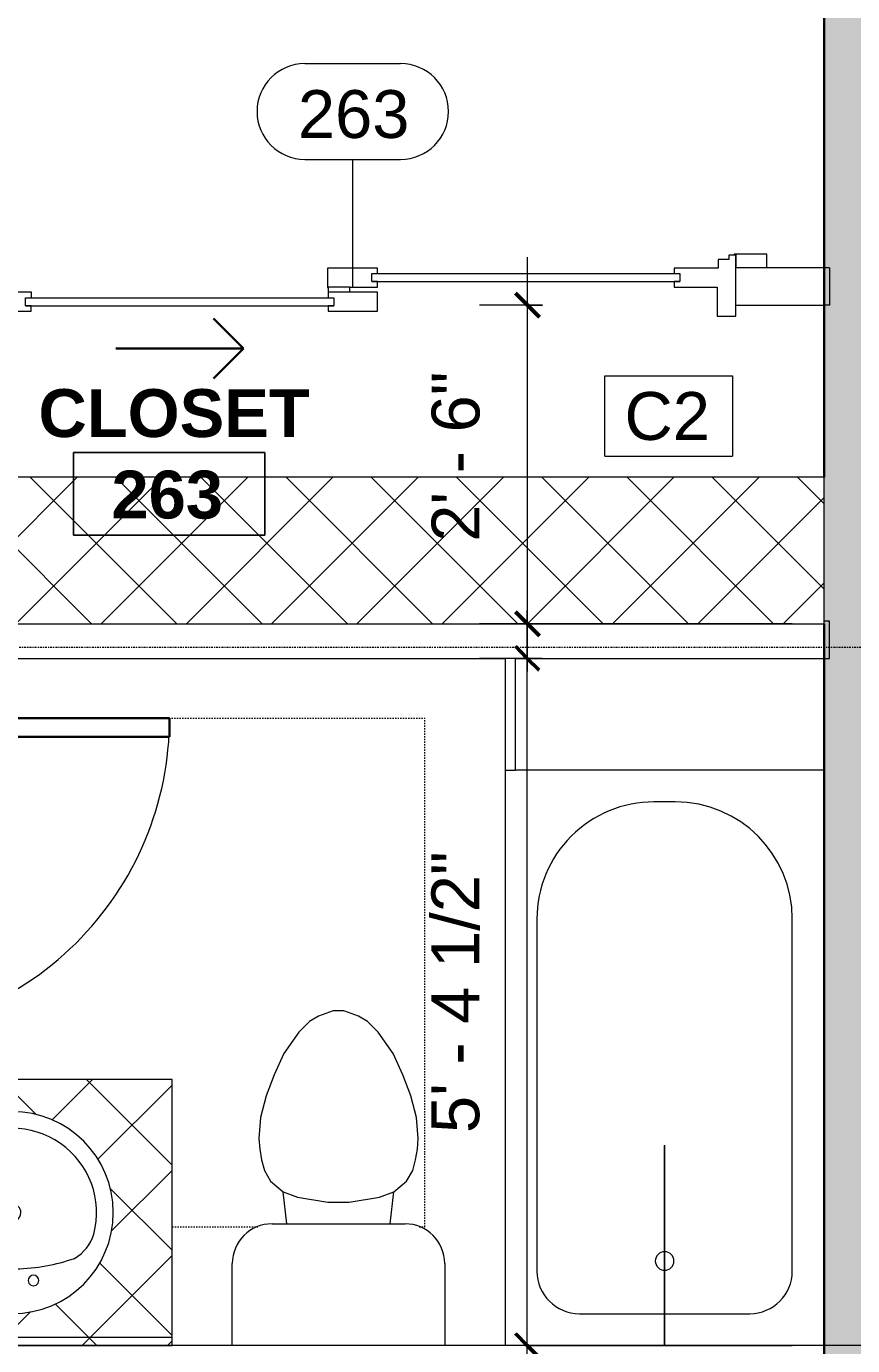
# Model space of a CAD drawing. Header units: inches. Extents: x -545 to 1083, y -2066 to -1239.
# Drawn here: x -370.3 to -292.7, y -1693.1 to -1569 of the extents above; entities that cross this region are included whole.
import ezdxf

# ---------------------------------------------------------------- set-up
doc = ezdxf.new("R2010")
doc.units = ezdxf.units.IN
doc.header["$MEASUREMENT"] = 0
doc.linetypes.add('Dash', pattern=[0.25, 0.125, -0.125])
doc.linetypes.add('Dash Dot 3_16_', pattern=[0.3125, 0.1875, -0.0625, 0, -0.0625])
for name, color, linetype, lineweight in [('A-ANNO-DIMS', 211, 'Continuous', 9), ('A-ANNO-DIMS-48', 211, 'Continuous', 9), ('A-ANNO-KEYN', 231, 'Continuous', 9), ('A-ANNO-SYMB', 150, 'Continuous', 9), ('A-AREA-IDEN', 2, 'Continuous', 9), ('A-DETL-GENF', 92, 'Continuous', 9), ('A-DOOR', 31, 'Continuous', 18), ('A-DOOR-FRAM', 31, 'Continuous', 30), ('A-DOOR-GLAZ', 31, 'Continuous', 9), ('A-DOOR-IDEN', 31, 'Continuous', 9), ('A-DOOR-OPNG', 31, 'Continuous', 30), ('A-GENM', 13, 'Dash', 9), ('A-WALL', 113, 'Continuous', 18), ('A-WALL-PATT', 111, 'Continuous', 18), ('G-IMPT', 8, 'Continuous', 9), ('I-WALL', 2, 'Continuous', 18), ('P-SANR-FIXT', 6, 'Continuous', 9), ('Q-CASE', 31, 'Continuous', 9)]:
    doc.layers.add(name, color=color, linetype=linetype, lineweight=lineweight)
doc.styles.add('Arial', font='arial.ttf', dxfattribs={"height": 4.5})
doc.styles.add('Swis721 Lt BT', font='swissl.ttf', dxfattribs={"height": 4.5})
doc.styles.add('Swis721 Lt BT_B', font='', dxfattribs={"height": 4.5})
doc.styles.get('Swis721 Lt BT_B').set_extended_font_data('Swis721 Lt BT', bold=True)
doc.dimstyles.new('OTJ_-_3_32__Linear__1_2__Tolerance', dxfattribs={"dimscale": 12, "dimtxt": 4.748918, "dimasz": 0.1875, "dimexe": 0.375, "dimexo": 0.25, "dimgap": 0.25, "dimtad": 1, "dimdec": 1, "dimrnd": 0.5, "dimzin": 3, "dimdsep": 46, "dimlunit": 4, "dimtxsty": 'Swis721 Lt BT', "dimblk1": 'OBLIQUE', "dimblk2": 'OBLIQUE', "dimsah": 1, "dimcen": 0.09, "dimdle": 0.375, "dimazin": 0, "dimtfac": 1, "dimtdec": 4, "dimtix": 1, "dimtmove": 0, "dimatfit": 3, "dimfxl": 1, "dimtvp": 1, "dimfrac": 2, "dimtolj": 1, "dimtzin": 0, "dimarcsym": 2})

# ---------------------------------------------------------------- blocks, each defined once
blk = doc.blocks.new('Vanity Counter Top w Round Sink Hole - 24_ Depth-V7-2ND FLOOR - CONSTRUCTION')
at = {"layer": 'Q-CASE'}
h = blk.add_hatch(dxfattribs=at)
h.set_pattern_fill('FP_3', color=256, style=0, pattern_type=2)
h.set_pattern_definition([(225, (-408.872, -1693.071), (4.006467, -4.006467), []), (315, (-408.872, -1693.071), (4.006467, 4.006467), [])])
h.paths.add_polyline_path([(-45.8, 0), (-52.26, 0), (-52.26, -25), (-22.21, -25), (-22.23, 0), (-41.36, 0)], flags=0)
h.paths.add_polyline_path([(-37.24, -2.98), (-35.12, -3.22), (-33.12, -3.92), (-31.32, -5.05), (-29.81, -6.56), (-28.68, -8.36), (-27.98, -10.36), (-27.74, -12.48), (-27.98, -14.59), (-28.68, -16.6), (-29.81, -18.4), (-31.32, -19.91), (-33.12, -21.04), (-35.12, -21.74), (-37.24, -21.98), (-39.35, -21.74), (-41.36, -21.04), (-43.16, -19.91), (-44.67, -18.4), (-45.8, -16.6), (-46.5, -14.59), (-46.74, -12.48), (-46.5, -10.36), (-45.8, -8.36), (-44.67, -6.56), (-43.16, -5.05), (-41.36, -3.92), (-39.35, -3.22)], flags=0)
for p, q in [((-22.21, 0), (-52.26, 0)), ((-52.26, 0), (-52.26, -25)), ((-52.26, -0.75), (-22.21, -0.75)), ((-52.26, -25), (-22.21, -25))]:
    blk.add_line(p, q, dxfattribs=at)
blk = doc.blocks.new('Sink Vanity-Round - 19_ x 19_-5200875-2ND FLOOR - CONSTRUCTION')
at = {"layer": 'P-SANR-FIXT'}
for p, q in [((3.43, 9.73), (3.43, 5.36)), ((4.18, 9.73), (4.18, 5.36))]:
    blk.add_line(p, q, dxfattribs=at)
for centre, radius, start, end in [((3.81, 3.35), 9.5, 90, 270), ((3.81, 3.35), 9.5, 270, 90), ((1.81, 9.73), 0.5, 360, 180), ((3.81, 9.73), 0.375, 360, 180), ((5.81, 9.73), 0.5, 360, 180), ((1.81, 9.73), 0.5, 180, 360), ((5.81, 9.73), 0.5, 180, 360), ((0.05, 4.11), 4.12, 120.7927, 162.1904), ((3.81, -9.17), 17.81, 91.2067, 109.2086), ((3.81, -9.17), 17.81, 70.7914, 88.7933), ((7.56, 4.11), 4.12, 17.8096, 59.2073), ((3.81, 3.35), 7.93, 165.3071, 14.6929), ((3.81, 5.36), 0.375, 180, 360), ((3.81, 3.35), 0.813, 360, 180), ((3.81, 3.35), 0.813, 180, 360)]:
    blk.add_arc(centre, radius, start, end, dxfattribs=at)
blk = doc.blocks.new('Toilet-Domestic-3D - Toilet-Domestic-3D-5197850-2ND FLOOR - CONSTRUCTION')
at = {"layer": 'P-SANR-FIXT'}
for p, q in [((-9.98, 11.75), (-9.98, 19.48)), ((9.98, 19.48), (9.98, 11.75)), ((6.25, 8.02), (-6.25, 8.02)), ((-4.86, 8.02), (-5.21, 5)), ((4.86, 8.02), (5.21, 5)), ((-5.21, 5), (-6.4, 4)), ((-3.84, 5.5), (-5.21, 5)), ((-1, 6), (-3.84, 5.5)), ((1, 6), (-1, 6)), ((3.84, 5.5), (1, 6)), ((5.21, 5), (3.84, 5.5)), ((6.4, 4), (5.21, 5)), ((-6.4, 4), (-6.97, 3)), ((6.97, 3), (6.4, 4)), ((-6.97, 3), (-7.24, 2)), ((7.24, 2), (6.97, 3)), ((-7.24, 2), (-7.41, 1)), ((7.41, 1), (7.24, 2)), ((-7.41, 1), (-7.5, 0)), ((-7.5, 0), (-7.33, -1.99)), ((7.33, -1.99), (7.5, 0)), ((7.5, 0), (7.41, 1)), ((-7.33, -1.99), (-6.79, -4)), ((6.79, -4), (7.33, -1.99)), ((-6.79, -4), (-6.06, -6)), ((6.06, -6), (6.79, -4)), ((-6.06, -6), (-5.13, -8)), ((5.13, -8), (6.06, -6)), ((-5.13, -8), (-3.74, -10)), ((3.74, -10), (5.13, -8)), ((-3.74, -10), (-2.74, -11)), ((-2.74, -11), (-1.87, -11.5)), ((1.87, -11.5), (2.74, -11)), ((2.74, -11), (3.74, -10)), ((-1.87, -11.5), (-0.5, -12)), ((-0.5, -12), (0.5, -12)), ((0.5, -12), (1.87, -11.5))]:
    blk.add_line(p, q, dxfattribs=at)
for centre, start, end in [((-6.25, 11.75), 180, 270), ((6.25, 11.75), 270, 360)]:
    blk.add_arc(centre, 3.73, start, end, dxfattribs=at)
blk = doc.blocks.new('Tub-Rectangular-3D - Tub-Rectangular-3D 4_ 6 1_8_-5241580-2ND FLOOR - CONSTRUCTION')
at = {"layer": 'P-SANR-FIXT'}
for p, q in [((10.4, 38.69), (-43.72, 38.69)), ((10.4, 8.69), (10.4, 37.69)), ((-3.6, 35.69), (-36.72, 35.69)), ((-40.72, 31.69), (-40.72, 15.69)), ((7.4, 22.69), (7.4, 24.69)), ((-36.72, 11.69), (-3.6, 11.69))]:
    blk.add_line(p, q, dxfattribs=at)
for centre, radius, start, end in [((-36.72, 31.69), 4, 90, 180), ((-3.6, 24.69), 11, 360, 90), ((-35.77, 23.69), 0.875, 90, 270), ((-35.77, 23.69), 0.875, 270, 90), ((-3.6, 22.69), 11, 270, 0), ((-36.72, 15.69), 4, 180, 270)]:
    blk.add_arc(centre, radius, start, end, dxfattribs=at)
blk = doc.blocks.new('Single Flush - D1 2_6_ X 8_ - NOT FR-6103476-2ND FLOOR - CONSTRUCTION')
at = {"layer": 'A-DOOR', "lineweight": 30}
for p, q in [((13.16, -1.75), (14.91, -1.75)), ((13.16, -31.56), (13.16, -1.75)), ((14.91, -1.75), (14.91, -31.56)), ((14.91, -31.56), (13.16, -31.56))]:
    blk.add_line(p, q, dxfattribs=at)
at = {"layer": 'A-DOOR', "lineweight": 9}
blk.add_arc((14.91, -1.75), 29.81, 179.5, 270, dxfattribs=at)
at = {"layer": 'A-DOOR-FRAM'}
for p, q in [((-17, 4), (-17, -1.75)), ((-17, 4), (-15, 4)), ((-15, 4), (-15, -1.75)), ((15, 4), (15, -1.75)), ((15, 4), (17, 4)), ((17, 4), (17, -1.75)), ((-17, -1.75), (-15, -1.75)), ((15, -1.75), (17, -1.75))]:
    blk.add_line(p, q, dxfattribs=at)
at = {"layer": 'A-GENM'}
for p, q in [((-14.91, 43.56), (-26.91, 43.56)), ((-26.91, 1.75), (-26.91, 43.56)), ((-14.91, 43.56), (14.91, 43.56)), ((-14.91, 1.75), (-14.91, 43.56)), ((14.91, 1.75), (14.91, 43.56)), ((14.87, 1.75), (14.91, 1.75)), ((14.87, -1.75), (14.91, -1.75)), ((14.91, -1.75), (14.91, -55.56)), ((-32.91, -31.8), (-32.91, -39.87)), ((-32.91, -55.01), (-32.91, -55.56)), ((-32.91, -55.56), (14.91, -55.56))]:
    blk.add_line(p, q, dxfattribs=at)
blk = doc.blocks.new('Door-Sliding-JELD-WEN-2_Panel-Stationary_Active-Wide_Stile-EpicVue - Not A Type - Load Type Catalog-5760897-2ND FLOOR - CONSTRUCTION')
at = {"layer": 'A-DETL-GENF'}
for p, q in [((-35.86, 3.06), (-38.91, 3.06)), ((-38.91, 3.06), (-38.91, 1.8)), ((-36, 1.8), (-36, 2.98)), ((-36, 2.98), (-35.86, 2.98)), ((-35.34, 2.94), (-36, 2.94)), ((-36, 2.94), (-36, -2.8)), ((-35.86, 2.98), (-35.86, 3.06)), ((-35.34, 2.55), (-35.34, 2.94)), ((-34.34, 2.55), (-35.34, 2.55)), ((-34.34, 2.06), (-34.34, 2.55)), ((35.34, 2.55), (34.33, 2.55)), ((34.33, 2.55), (34.33, 1.74)), ((36, 2.95), (35.34, 2.95)), ((35.34, 2.95), (35.34, 2.55)), ((35.86, 3.06), (35.86, 2.98)), ((38.91, 3.06), (35.86, 3.06)), ((35.86, 2.98), (36, 2.98)), ((36, 2.98), (36, 1.8)), ((36, -2.8), (36, 2.95)), ((38.91, 1.8), (38.91, 3.06)), ((-38.91, 1.8), (-36, 1.8)), ((-34.11, -0.54), (-34.34, 2.06)), ((2.32, 1.74), (-2.37, 1.74)), ((-2.37, 1.74), (-2.37, -0.1)), ((2.32, 1.23), (2.32, 1.74)), ((30.2, 1.74), (30.2, 1.23)), ((34.33, 1.74), (30.2, 1.74)), ((36, 1.8), (38.91, 1.8)), ((1.78, 0.48), (1.78, 1.23)), ((1.78, 1.23), (2.32, 1.23)), ((2.31, 0.48), (1.78, 0.48)), ((2.31, -0.05), (2.31, 0.48)), ((30.2, 1.23), (30.75, 1.23)), ((30.75, 0.48), (30.21, 0.48)), ((30.21, 0.48), (30.21, -0.05)), ((30.75, 1.23), (30.75, 0.48)), ((-30.21, -0.54), (-34.11, -0.54)), ((-30.75, -1.8), (-30.75, -1.05)), ((-30.75, -1.05), (-30.21, -1.05)), ((-30.21, -1.05), (-30.21, -0.54)), ((-2.37, -0.1), (-2.32, -0.1)), ((-2.32, -0.05), (-2.32, -0.1)), ((-0.28, -0.05), (-2.32, -0.05)), ((-2.32, -0.1), (-2.32, -1.05)), ((-0.28, -0.54), (-2.32, -0.54)), ((-2.32, -1.05), (-1.78, -1.05)), ((-1.78, -1.05), (-1.78, -1.8)), ((-0.28, -0.54), (-0.28, -0.05)), ((-0.28, -0.05), (2.31, -0.05)), ((2.31, -0.54), (-0.28, -0.54)), ((2.31, -2.33), (2.31, -0.54)), ((30.21, -0.05), (34.25, -0.05)), ((34.25, -0.05), (34.25, -2.8)), ((-34.25, -2.8), (-34.25, -2.33)), ((-34.25, -2.33), (-30.22, -2.33)), ((-30.22, -1.8), (-30.75, -1.8)), ((-30.22, -2.33), (-30.22, -1.8)), ((-1.78, -1.8), (-2.31, -1.8)), ((-2.31, -1.8), (-2.31, -2.33)), ((-2.31, -2.33), (2.31, -2.33)), ((-36, -2.8), (-34.25, -2.8)), ((34.25, -2.8), (36, -2.8))]:
    blk.add_line(p, q, dxfattribs=at)
at = {"layer": 'A-DOOR-GLAZ'}
for p, q in [((1.78, 1.23), (30.75, 1.23)), ((1.78, 0.48), (30.75, 0.48)), ((-30.75, -1.05), (-1.78, -1.05)), ((-30.75, -1.8), (-1.78, -1.8))]:
    blk.add_line(p, q, dxfattribs=at)
at = {"layer": 'A-DOOR-OPNG'}
for p, q in [((-13.1, -2.99), (-10.27, -5.81)), ((-10.27, -5.81), (-22.27, -5.81)), ((-13.1, -8.64), (-10.27, -5.81))]:
    blk.add_line(p, q, dxfattribs=at)
blk = doc.blocks.new('CW Shelves _ Rails - Shelve Rail-5765126-2ND FLOOR - CONSTRUCTION')
at = {"layer": 'Q-CASE'}
h = blk.add_hatch(dxfattribs=at)
h.set_pattern_fill('FP_13', color=256, style=0, pattern_type=2)
h.set_pattern_definition([(225, (-293.327, -1627.581), (4.006467, -4.006467), []), (315, (-293.327, -1627.581), (4.006467, 4.006467), [])])
h.paths.add_polyline_path([(12.38, -2.36), (2, -2.36), (2, -16.14), (93.33, -16.14), (93.33, -2.36), (26.17, -2.36)], flags=0)
for p, q in [((93.33, -2.36), (2, -2.36)), ((2, -2.36), (2, -16.14)), ((93.33, -16.14), (93.33, -2.36)), ((2, -16.14), (93.33, -16.14))]:
    blk.add_line(p, q, dxfattribs=at)
blk = doc.blocks.new('Family1 - Shower head - side view_dwg-5853304-2ND FLOOR - CONSTRUCTION')
at = {"layer": 'G-IMPT'}
for p, q in [((114.07, 0), (119.76, 0)), ((114.07, 0), (114.1, 0)), ((114.07, 0), (119.76, 0)), ((119.72, 0), (114.1, 0)), ((116.24, 0), (116.25, 0)), ((116.24, 0), (116.24, 0)), ((116.24, 0), (116.24, 0)), ((116.24, 0), (116.24, 0)), ((116.24, 0), (116.3, 0)), ((116.28, 0), (116.24, 0)), ((116.24, 0), (116.24, 0)), ((116.24, 0), (116.24, 0)), ((116.24, 0), (116.24, 0)), ((116.25, 0), (116.24, 0)), ((116.24, 0), (116.24, 0)), ((116.24, 0), (116.24, 0)), ((116.25, 0), (116.25, 0)), ((116.25, 0), (116.25, 0)), ((116.25, 0), (116.25, 0)), ((116.25, 0), (116.25, 0)), ((116.25, 0), (116.25, 0)), ((116.25, 0), (116.25, 0)), ((116.31, 0), (116.3, 0)), ((116.3, 0), (116.3, 0)), ((116.3, 0), (116.3, 0)), ((116.3, 0), (116.3, 0)), ((116.34, 0), (116.3, 0)), ((116.31, 0), (116.31, 0)), ((116.32, 0), (116.31, 0)), ((116.31, 0), (116.31, 0)), ((116.32, 0), (116.31, 0)), ((116.32, 0), (116.32, 0)), ((116.44, 0), (116.44, 0)), ((116.44, 0), (116.44, 0)), ((116.44, 0), (116.44, 0)), ((116.44, 0), (116.44, 0)), ((116.44, 0), (116.44, 0)), ((116.44, 0), (116.44, 0)), ((116.44, 0), (116.44, 0)), ((116.44, 0), (116.45, 0)), ((116.44, 0), (116.44, 0)), ((116.44, 0), (116.44, 0)), ((116.44, 0), (116.44, 0)), ((116.44, 0), (116.44, 0)), ((116.44, 0), (116.44, 0)), ((116.44, 0), (116.44, 0)), ((116.44, 0), (116.44, 0)), ((116.44, 0), (116.44, 0)), ((116.44, 0), (116.44, 0)), ((116.44, 0), (116.44, 0)), ((116.44, 0), (116.44, 0)), ((116.44, 0), (116.44, 0)), ((116.45, 0), (116.44, 0)), ((116.44, 0), (116.44, 0)), ((116.44, 0), (116.44, 0)), ((116.44, 0), (116.44, 0)), ((116.44, 0), (116.44, 0)), ((116.44, 0), (116.44, 0)), ((116.44, 0), (116.44, 0)), ((116.44, 0), (116.44, 0)), ((116.44, 0), (116.44, 0)), ((116.44, 0), (116.44, 0)), ((116.44, 0), (116.44, 0)), ((116.44, 0), (116.44, 0)), ((116.44, 0), (116.44, 0)), ((116.45, 0), (116.44, 0)), ((116.44, 0), (116.44, 0)), ((116.44, 0), (116.44, 0)), ((116.44, 0), (116.44, 0)), ((116.44, 0), (117.39, 0)), ((116.46, 0), (116.44, 0)), ((116.44, 0), (116.46, 0)), ((116.44, 0), (116.46, 0)), ((116.45, 0), (116.45, 0)), ((116.45, 0), (116.45, 0)), ((116.45, 0), (116.45, 0)), ((116.45, 0), (116.45, 0)), ((116.45, 0), (116.45, 0)), ((116.45, 0), (116.45, 0)), ((116.45, 0), (116.45, 0)), ((116.45, 0), (116.45, 0)), ((116.45, 0), (116.45, 0)), ((116.45, 0), (116.45, 0)), ((116.45, 0), (116.45, 0)), ((116.45, 0), (116.45, 0)), ((116.45, 0), (116.45, 0)), ((116.45, 0), (116.45, 0)), ((116.46, 0), (116.45, 0)), ((116.45, 0), (116.46, 0)), ((116.46, 0), (116.45, 0)), ((116.45, 0), (116.46, 0)), ((116.45, 0), (116.45, 0)), ((116.45, 0), (116.45, 0)), ((116.45, 0), (116.45, 0)), ((116.45, 0), (116.45, 0)), ((116.45, 0), (116.45, 0)), ((116.45, 0), (116.45, 0)), ((116.45, 0), (116.45, 0)), ((116.45, 0), (116.45, 0)), ((116.45, 0), (116.45, 0)), ((116.45, 0), (116.45, 0)), ((116.45, 0), (116.45, 0)), ((116.45, 0), (116.45, 0)), ((116.46, 0), (116.45, 0)), ((116.45, 0), (116.46, 0)), ((116.45, 0), (116.45, 0)), ((116.45, 0), (116.45, 0)), ((116.45, 0), (116.45, 0)), ((116.45, 0), (116.45, 0)), ((116.45, 0), (116.45, 0)), ((116.45, 0), (116.45, 0)), ((116.45, 0), (116.45, 0)), ((116.45, 0), (116.45, 0)), ((116.46, 0), (116.45, 0)), ((116.45, 0), (116.46, 0)), ((116.45, 0), (116.45, 0)), ((116.45, 0), (116.45, 0)), ((116.45, 0), (116.45, 0)), ((116.45, 0), (116.45, 0)), ((116.45, 0), (116.45, 0)), ((116.45, 0), (116.45, 0)), ((116.45, 0), (116.45, 0)), ((116.45, 0), (116.45, 0)), ((116.45, 0), (116.45, 0)), ((116.45, 0), (116.45, 0)), ((116.46, 0), (116.45, 0)), ((116.45, 0), (116.46, 0)), ((116.45, 0), (116.46, 0)), ((116.46, 0), (116.45, 0)), ((116.45, 0), (116.45, 0)), ((116.45, 0), (116.45, 0)), ((116.45, 0), (116.45, 0)), ((116.45, 0), (116.45, 0)), ((116.45, 0), (116.45, 0)), ((116.45, 0), (116.45, 0)), ((116.45, 0), (116.45, 0)), ((116.45, 0), (116.45, 0)), ((116.45, 0), (116.45, 0)), ((116.45, 0), (116.45, 0)), ((116.45, 0), (116.45, 0)), ((116.45, 0), (116.45, 0)), ((116.45, 0), (116.45, 0)), ((116.46, 0), (116.46, 0)), ((116.46, 0), (116.46, 0)), ((116.46, 0), (116.46, 0)), ((116.46, 0), (116.46, 0)), ((116.46, 0), (116.46, 0)), ((116.46, 0), (116.46, 0)), ((116.46, 0), (116.46, 0)), ((116.46, 0), (116.46, 0)), ((116.46, 0), (116.46, 0)), ((116.46, 0), (116.47, 0)), ((116.46, 0), (116.46, 0)), ((116.46, 0), (116.46, 0)), ((116.46, 0), (116.46, 0)), ((116.46, 0), (116.46, 0)), ((116.46, 0), (116.46, 0)), ((116.46, 0), (116.46, 0)), ((116.46, 0), (116.46, 0)), ((116.46, 0), (116.46, 0)), ((116.46, 0), (116.46, 0)), ((116.46, 0), (116.46, 0)), ((116.46, 0), (116.46, 0)), ((116.46, 0), (116.46, 0)), ((116.46, 0), (116.46, 0)), ((116.46, 0), (116.46, 0)), ((116.46, 0), (116.46, 0)), ((116.46, 0), (116.46, 0)), ((116.46, 0), (116.46, 0)), ((116.46, 0), (116.46, 0)), ((116.46, 0), (116.46, 0)), ((116.46, 0), (116.46, 0)), ((116.46, 0), (116.46, 0)), ((116.46, 0), (116.46, 0)), ((116.46, 0), (116.46, 0)), ((116.46, 0), (116.46, 0)), ((116.46, 0), (116.46, 0)), ((116.46, 0), (116.46, 0)), ((116.46, 0), (116.46, 0)), ((116.46, 0), (116.46, 0)), ((116.47, 0), (116.46, 0)), ((116.46, 0), (116.47, 0)), ((116.46, 0), (116.46, 0)), ((116.47, 0), (116.47, 0)), ((116.47, 0), (116.47, 0)), ((116.47, 0), (116.48, 0)), ((116.47, 0), (116.47, 0)), ((116.47, 0), (116.47, 0)), ((116.47, 0), (116.47, 0)), ((116.47, 0), (116.48, 0)), ((116.47, 0), (116.47, 0)), ((116.47, 0), (116.47, 0)), ((116.47, 0), (116.47, 0)), ((116.48, 0), (116.47, 0)), ((117.36, 0), (116.46, 0)), ((116.48, 0), (116.48, 0)), ((116.49, 0), (116.48, 0)), ((116.48, 0), (116.48, 0)), ((116.49, 0), (116.48, 0)), ((116.48, 0), (116.48, 0)), ((116.48, 0), (116.48, 0)), ((116.49, 0), (116.48, 0)), ((116.49, 0), (116.48, 0)), ((116.48, 0), (116.48, 0)), ((116.49, 0), (116.49, 0)), ((116.49, 0), (116.49, 0)), ((116.49, 0), (116.49, 0)), ((116.49, 0), (116.49, 0)), ((116.49, 0), (116.5, 0)), ((116.49, 0), (116.49, 0)), ((116.49, 0), (116.49, 0)), ((116.49, 0), (116.5, 0)), ((116.49, 0), (116.49, 0)), ((116.49, 0), (116.49, 0)), ((116.5, 0), (116.5, 0)), ((116.5, 0), (116.5, 0)), ((116.51, 0), (117.32, 0)), ((117.32, 0), (116.51, 0)), ((116.54, 0), (116.51, 0)), ((116.54, 0), (116.51, 0)), ((118.29, 0), (116.51, 0)), ((118.29, 0), (116.51, 0)), ((117.32, 0), (116.51, 0)), ((116.54, 0), (117.29, 0)), ((116.54, 0), (116.54, 0)), ((117.1, 0), (116.72, 0)), ((117.32, 0), (117.29, 0)), ((117.32, 0), (117.29, 0)), ((117.29, 0), (117.29, 0)), ((117.29, 0), (117.29, 0)), ((118.29, 0), (117.32, 0)), ((118.29, 0), (117.32, 0)), ((117.36, 0), (117.39, 0)), ((117.36, 0), (117.39, 0)), ((117.39, 0), (117.37, 0)), ((117.52, 0), (117.48, 0)), ((117.52, 0), (117.58, 0)), ((117.58, 0), (117.54, 0)), ((119.72, 0), (119.76, 0)), ((125.89, 0), (125.82, 0)), ((125.82, 0), (125.89, 0)), ((125.9, 0), (125.82, 0)), ((125.82, 0), (125.9, 0)), ((125.82, 0), (125.85, 0)), ((125.85, 0), (125.82, 0)), ((125.84, 0), (125.82, 0)), ((126.8, 0), (125.82, 0)), ((125.82, 0), (125.85, 0)), ((126.65, 0), (125.84, 0)), ((125.85, 0), (125.86, 0)), ((127.5, 0), (125.89, 0)), ((125.89, 0), (127.61, 0)), ((126.8, 0), (125.9, 0)), ((127.51, 0), (125.9, 0)), ((126.8, 0), (126.65, 0)), ((128.41, 0), (126.8, 0)), ((128.41, 0), (126.8, 0)), ((127.5, 0), (127.61, 0)), ((127.5, 0), (127.57, 0)), ((127.8, 0), (127.51, 0)), ((127.53, 0), (127.52, 0)), ((127.52, 0), (127.53, 0)), ((127.52, 0), (127.53, 0)), ((127.53, 0), (127.52, 0)), ((127.52, 0), (127.53, 0)), ((127.53, 0), (127.52, 0)), ((127.53, 0), (127.52, 0)), ((127.53, 0), (127.61, 0)), ((127.61, 0), (127.53, 0)), ((127.61, 0), (127.53, 0)), ((127.53, 0), (127.61, 0)), ((127.53, 0), (127.61, 0)), ((127.53, 0), (127.61, 0)), ((127.55, 0), (127.54, 0)), ((127.57, 0), (127.54, 0)), ((127.54, 0), (127.56, 0)), ((127.54, 0), (127.58, 0)), ((127.56, 0), (127.55, 0)), ((127.56, 0), (127.56, 0)), ((127.56, 0), (127.56, 0)), ((127.57, 0), (127.56, 0)), ((127.56, 0), (127.57, 0)), ((127.57, 0), (127.69, 0)), ((127.57, 0), (127.57, 0)), ((127.57, 0), (127.57, 0)), ((127.57, 0), (127.57, 0)), ((127.57, 0), (127.58, 0)), ((127.57, 0), (127.57, 0)), ((127.8, 0), (127.58, 0)), ((127.69, 0), (127.61, 0)), ((127.62, 0), (127.61, 0)), ((127.61, 0), (127.62, 0)), ((127.62, 0), (127.61, 0)), ((127.62, 0), (127.61, 0)), ((127.61, 0), (127.62, 0)), ((127.62, 0), (128.41, 0)), ((127.62, 0), (127.62, 0)), ((127.62, 0), (127.62, 0)), ((127.62, 0), (127.62, 0)), ((127.62, 0), (128.41, 0)), ((128.41, 0), (127.62, 0)), ((127.62, 0), (127.98, 0)), ((127.98, 0), (127.62, 0)), ((127.62, 0), (127.98, 0)), ((127.66, 0), (127.69, 0)), ((127.66, 0), (127.67, 0)), ((127.67, 0), (127.67, 0)), ((127.67, 0), (127.68, 0)), ((127.68, 0), (127.68, 0)), ((127.68, 0), (127.68, 0)), ((127.68, 0), (127.68, 0)), ((127.68, 0), (127.69, 0)), ((127.69, 0), (127.69, 0)), ((127.69, 0), (127.69, 0)), ((127.69, 0), (127.69, 0)), ((128.41, 0), (127.8, 0)), ((128.06, 0), (127.98, 0)), ((127.98, 0), (128.02, 0)), ((128.02, 0), (127.98, 0)), ((127.99, 0), (127.98, 0)), ((127.99, 0), (128, 0)), ((128, 0), (128.01, 0)), ((128.01, 0), (128, 0)), ((128, 0), (128, 0)), ((128.01, 0), (128.02, 0)), ((128.02, 0), (128.01, 0)), ((128.01, 0), (128.01, 0)), ((128.01, 0), (128.01, 0)), ((128.02, 0), (128.02, 0)), ((128.02, 0), (128.02, 0)), ((128.02, 0), (128.02, 0)), ((128.06, 0), (128.41, 0)), ((132.61, 0), (132.67, 0)), ((132.67, 0), (132.61, 0)), ((132.67, 0), (132.91, 0)), ((132.91, 0), (132.67, 0))]:
    blk.add_line(p, q, dxfattribs=at)
at = {"layer": 'G-IMPT', "flags": 128}
for points in [[(116.69, 0), (116.43, 0), (116.24, 0)], [(116.24, 0), (116.57, 0), (116.69, 0)], [(116.24, 0), (116.24, 0), (116.24, 0)], [(116.28, 0), (116.4, 0), (116.69, 0), (117.13, 0)], [(116.28, 0), (116.3, 0), (116.42, 0), (116.92, 0), (116.91, 0), (116.29, 0)], [(116.31, 0), (116.3, 0), (116.3, 0)], [(116.3, 0), (116.3, 0), (116.32, 0)], [(116.3, 0), (116.32, 0), (116.32, 0), (116.32, 0)], [(116.32, 0), (116.32, 0), (116.3, 0), (116.3, 0), (116.3, 0)], [(116.3, 0), (116.3, 0), (116.31, 0), (116.32, 0), (116.32, 0)], [(117.52, 0), (117.32, 0), (116.92, 0), (116.91, 0), (116.5, 0), (116.3, 0)], [(116.91, 0), (116.92, 0), (117.17, 0), (117.43, 0), (117.48, 0), (117.52, 0), (117.48, 0), (117.43, 0), (117.17, 0), (116.91, 0), (116.3, 0), (116.35, 0), (116.4, 0), (116.66, 0), (116.91, 0), (116.92, 0)], [(116.34, 0), (116.92, 0), (117.29, 0), (117.4, 0), (117.4, 0), (117.48, 0), (117.4, 0), (117.39, 0), (117.29, 0), (116.91, 0), (116.92, 0), (116.54, 0), (116.43, 0), (116.43, 0), (116.34, 0)], [(116.44, 0), (116.44, 0), (116.44, 0)], [(116.44, 0), (116.44, 0), (116.44, 0), (116.44, 0)], [(116.44, 0), (116.45, 0), (116.44, 0)], [(116.44, 0), (116.44, 0), (116.44, 0)], [(116.44, 0), (116.44, 0), (116.44, 0), (116.45, 0), (116.44, 0), (116.44, 0)], [(116.72, 0), (116.52, 0), (116.44, 0)], [(116.46, 0), (116.46, 0), (116.45, 0), (116.45, 0), (116.45, 0), (116.45, 0), (116.46, 0), (116.46, 0), (116.47, 0), (116.46, 0), (116.46, 0), (116.45, 0)], [(116.45, 0), (116.45, 0), (116.46, 0), (116.46, 0)], [(116.46, 0), (116.5, 0), (116.52, 0), (116.78, 0), (116.52, 0), (116.5, 0), (116.46, 0)], [(116.47, 0), (116.47, 0), (116.47, 0), (116.47, 0)], [(116.48, 0), (116.49, 0), (116.49, 0)], [(116.78, 0), (117.05, 0), (117.31, 0), (117.33, 0), (117.37, 0), (117.33, 0), (117.33, 0), (117.31, 0), (117.05, 0)], [(116.92, 0), (117.41, 0), (117.52, 0), (117.54, 0), (117.52, 0), (117.41, 0), (116.92, 0)], [(117.39, 0), (117.31, 0), (117.1, 0)], [(117.54, 0), (117.43, 0), (117.13, 0)], [(117.14, 0), (117.25, 0), (117.58, 0)], [(117.58, 0), (117.4, 0), (117.14, 0)], [(127.66, 0), (127.61, 0), (125.89, 0), (125.85, 0)], [(125.85, 0), (125.87, 0), (125.89, 0)], [(127.5, 0), (125.9, 0), (125.89, 0), (125.9, 0), (127.5, 0), (127.51, 0), (127.52, 0), (127.53, 0), (127.51, 0)], [(127.53, 0), (127.54, 0), (127.54, 0)], [(127.98, 0), (127.62, 0), (127.62, 0), (127.61, 0)], [(127.61, 0), (127.62, 0), (127.62, 0), (127.98, 0)], [(127.62, 0), (127.98, 0), (128.02, 0), (128.06, 0)], [(128.06, 0), (128.02, 0), (127.98, 0)], [(132.91, 0), (132.67, 0), (132.64, 0), (132.61, 0)], [(132.61, 0), (132.64, 0), (132.67, 0)]]:
    blk.add_lwpolyline(points, dxfattribs=at)
for points in [[(116.46, 0), (116.51, 0)], [(116.51, 0), (116.52, 0)], [(117.32, 0), (117.31, 0)], [(117.36, 0), (117.32, 0)], [(118.29, 0), (132.25, 0), (132.61, 0), (132.25, 0)], [(118.29, 0), (132.25, 0), (132.61, 0), (132.25, 0)], [(127.61, 0), (127.53, 0)], [(127.8, 0), (128.41, 0)], [(128.41, 0), (128.06, 0), (127.98, 0), (128.06, 0)], [(132.91, 0), (132.67, 0)]]:
    blk.add_lwpolyline(points, close=True, dxfattribs=at)
at = {"layer": 'G-IMPT'}
for points, knots in [([(116.3, 0), (116.3, 0), (116.3, 0), (116.3, 0), (116.3, 0), (116.3, 0), (116.3, 0), (116.3, 0), (116.3, 0), (116.3, 0), (116.3, 0), (116.3, 0), (116.3, 0), (116.3, 0), (116.3, 0), (116.3, 0), (116.3, 0)], [0, 0, 0, 0, 0.2, 0.3, 0.35, 0.4, 0.45, 0.5, 0.55, 0.6, 0.7, 0.75, 0.8, 0.85, 0.9, 1, 1, 1, 1]), ([(116.3, 0), (116.3, 0), (116.3, 0), (116.3, 0), (116.3, 0), (116.3, 0), (116.3, 0), (116.3, 0), (116.3, 0), (116.3, 0), (116.3, 0), (116.3, 0), (116.3, 0), (116.3, 0), (116.3, 0), (116.3, 0), (116.3, 0)], [0, 0, 0, 0, 0.2, 0.3, 0.35, 0.4, 0.45, 0.5, 0.55, 0.6, 0.7, 0.75, 0.8, 0.85, 0.9, 1, 1, 1, 1]), ([(116.3, 0), (116.3, 0), (116.3, 0), (116.3, 0), (116.3, 0), (116.3, 0), (116.3, 0), (116.3, 0), (116.3, 0), (116.3, 0), (116.3, 0)], [0, 0, 0, 0, 0.1, 0.2, 0.25, 0.3, 0.35, 0.4, 0.45, 0.5, 0.5, 0.5, 0.5]), ([(116.3, 0), (116.3, 0), (116.3, 0), (116.3, 0), (116.3, 0), (116.3, 0), (116.3, 0), (116.3, 0), (116.3, 0), (116.3, 0), (116.3, 0)], [0, 0, 0, 0, 0.1, 0.2, 0.25, 0.3, 0.35, 0.4, 0.45, 0.5, 0.5, 0.5, 0.5]), ([(116.32, 0), (116.32, 0), (116.32, 0), (116.32, 0), (116.32, 0), (116.32, 0), (116.32, 0), (116.32, 0), (116.32, 0), (116.32, 0), (116.32, 0), (116.32, 0), (116.32, 0), (116.32, 0), (116.32, 0), (116.32, 0), (116.32, 0), (116.32, 0), (116.32, 0), (116.32, 0)], [0, 0, 0, 0, 0.1, 0.2, 0.25, 0.3, 0.35, 0.4, 0.45, 0.5, 0.55, 0.6, 0.7, 0.75, 0.8, 0.85, 0.9, 0.95, 1, 1, 1, 1]), ([(116.32, 0), (116.32, 0), (116.32, 0), (116.32, 0), (116.32, 0), (116.32, 0), (116.32, 0), (116.32, 0), (116.32, 0), (116.32, 0), (116.32, 0), (116.32, 0), (116.32, 0), (116.32, 0), (116.32, 0), (116.32, 0), (116.32, 0)], [0, 0, 0, 0, 0.2, 0.3, 0.35, 0.4, 0.45, 0.5, 0.55, 0.6, 0.7, 0.75, 0.8, 0.85, 0.9, 1, 1, 1, 1]), ([(116.32, 0), (116.32, 0), (116.32, 0), (116.32, 0), (116.32, 0), (116.32, 0), (116.32, 0), (116.32, 0), (116.32, 0), (116.32, 0), (116.32, 0), (116.32, 0), (116.32, 0), (116.32, 0), (116.32, 0), (116.32, 0), (116.32, 0)], [0, 0, 0, 0, 0.2, 0.3, 0.35, 0.4, 0.45, 0.5, 0.55, 0.6, 0.7, 0.75, 0.8, 0.85, 0.9, 1, 1, 1, 1]), ([(116.32, 0), (116.32, 0), (116.32, 0), (116.32, 0), (116.32, 0), (116.32, 0), (116.32, 0), (116.32, 0), (116.32, 0), (116.32, 0), (116.32, 0), (116.32, 0), (116.32, 0), (116.32, 0), (116.32, 0), (116.32, 0), (116.32, 0), (116.32, 0), (116.32, 0), (116.32, 0)], [0, 0, 0, 0, 0.1, 0.2, 0.25, 0.3, 0.35, 0.4, 0.45, 0.5, 0.55, 0.6, 0.7, 0.75, 0.8, 0.85, 0.9, 0.95, 1, 1, 1, 1]), ([(116.38, 0), (116.38, 0), (116.38, 0), (116.38, 0), (116.38, 0), (116.38, 0), (116.38, 0), (116.38, 0), (116.38, 0), (116.38, 0), (116.38, 0), (116.37, 0), (116.37, 0), (116.36, 0), (116.36, 0), (116.35, 0), (116.35, 0), (116.34, 0), (116.34, 0), (116.34, 0), (116.33, 0), (116.33, 0), (116.33, 0), (116.33, 0), (116.33, 0), (116.33, 0), (116.33, 0), (116.33, 0), (116.33, 0), (116.33, 0), (116.33, 0), (116.33, 0), (116.33, 0), (116.33, 0), (116.33, 0)], [0, 0, 0, 0, 0.021739, 0.043478, 0.065217, 0.086957, 0.108696, 0.130435, 0.173913, 0.217391, 0.26087, 0.304348, 0.347826, 0.391304, 0.434783, 0.478261, 0.521739, 0.565217, 0.608696, 0.652174, 0.695652, 0.73913, 0.782609, 0.826087, 0.869565, 0.891304, 0.913043, 0.934783, 0.945652, 0.956522, 0.967391, 0.978261, 0.98913, 1, 1, 1, 1]), ([(116.37, 0), (116.37, 0), (116.37, 0), (116.37, 0), (116.37, 0), (116.37, 0), (116.37, 0), (116.37, 0), (116.37, 0), (116.37, 0), (116.37, 0), (116.36, 0), (116.36, 0), (116.36, 0), (116.35, 0), (116.35, 0), (116.34, 0), (116.34, 0), (116.34, 0), (116.34, 0), (116.33, 0), (116.33, 0), (116.33, 0), (116.33, 0), (116.33, 0), (116.33, 0), (116.33, 0), (116.33, 0), (116.33, 0), (116.33, 0), (116.33, 0)], [0, 0, 0, 0, 0.02381, 0.047619, 0.071429, 0.095238, 0.142857, 0.190476, 0.238095, 0.285714, 0.333333, 0.380952, 0.428571, 0.47619, 0.52381, 0.571429, 0.619048, 0.666667, 0.714286, 0.761905, 0.809524, 0.857143, 0.904762, 0.928571, 0.940476, 0.952381, 0.964286, 0.97619, 0.988095, 1, 1, 1, 1]), ([(116.33, 0), (116.33, 0), (116.33, 0), (116.33, 0), (116.33, 0), (116.33, 0), (116.33, 0), (116.33, 0), (116.33, 0), (116.33, 0), (116.33, 0), (116.33, 0), (116.33, 0), (116.33, 0), (116.33, 0), (116.34, 0), (116.34, 0), (116.34, 0), (116.34, 0), (116.34, 0), (116.35, 0), (116.35, 0), (116.36, 0), (116.36, 0), (116.36, 0), (116.37, 0), (116.37, 0), (116.37, 0), (116.37, 0), (116.37, 0), (116.37, 0), (116.37, 0), (116.37, 0), (116.37, 0), (116.37, 0), (116.37, 0), (116.37, 0), (116.37, 0)], [0, 0, 0, 0, 0.01, 0.02, 0.03, 0.04, 0.05, 0.06, 0.08, 0.1, 0.12, 0.16, 0.2, 0.24, 0.28, 0.32, 0.36, 0.4, 0.44, 0.48, 0.52, 0.56, 0.6, 0.64, 0.68, 0.72, 0.76, 0.8, 0.84, 0.88, 0.92, 0.94, 0.96, 0.97, 0.98, 0.99, 1, 1, 1, 1]), ([(116.33, 0), (116.33, 0), (116.33, 0), (116.33, 0), (116.33, 0), (116.33, 0), (116.33, 0), (116.33, 0), (116.33, 0), (116.33, 0), (116.33, 0), (116.33, 0), (116.33, 0), (116.34, 0), (116.34, 0), (116.34, 0), (116.35, 0), (116.35, 0), (116.36, 0), (116.36, 0), (116.37, 0), (116.37, 0), (116.38, 0), (116.38, 0), (116.38, 0), (116.38, 0), (116.38, 0), (116.38, 0), (116.38, 0), (116.38, 0), (116.38, 0), (116.38, 0), (116.38, 0), (116.38, 0), (116.38, 0), (116.38, 0)], [0, 0, 0, 0, 0.01087, 0.021739, 0.032609, 0.043478, 0.065217, 0.086957, 0.130435, 0.173913, 0.217391, 0.26087, 0.304348, 0.347826, 0.391304, 0.434783, 0.478261, 0.521739, 0.565217, 0.608696, 0.652174, 0.695652, 0.73913, 0.782609, 0.826087, 0.869565, 0.891304, 0.913043, 0.934783, 0.945652, 0.956522, 0.967391, 0.978261, 0.98913, 1, 1, 1, 1]), ([(116.91, 0), (116.89, 0), (116.86, 0), (116.82, 0), (116.79, 0), (116.77, 0), (116.75, 0), (116.73, 0), (116.72, 0), (116.71, 0), (116.7, 0), (116.69, 0), (116.69, 0), (116.69, 0), (116.69, 0)], [0, 0, 0, 0, 0.250083, 0.375128, 0.500168, 0.625194, 0.687715, 0.750232, 0.812736, 0.8752, 0.906454, 0.937688, 0.968878, 1, 1, 1, 1]), ([(116.69, 0), (116.69, 0), (116.69, 0), (116.69, 0), (116.7, 0), (116.71, 0), (116.72, 0), (116.73, 0), (116.75, 0), (116.77, 0), (116.79, 0), (116.82, 0), (116.86, 0), (116.89, 0), (116.91, 0)], [0, 0, 0, 0, 0.030973, 0.062142, 0.093379, 0.124637, 0.187124, 0.249642, 0.312168, 0.374698, 0.499749, 0.624809, 0.749872, 1, 1, 1, 1]), ([(116.78, 0), (116.78, 0), (116.77, 0), (116.75, 0), (116.74, 0), (116.73, 0), (116.73, 0), (116.72, 0), (116.72, 0)], [0, 0, 0, 0, 0.250895, 0.501694, 0.627133, 0.752503, 0.877526, 1, 1, 1, 1]), ([(117.14, 0), (117.14, 0), (117.14, 0), (117.13, 0), (117.13, 0), (117.12, 0), (117.11, 0), (117.1, 0), (117.08, 0), (117.06, 0), (117.04, 0), (117.01, 0), (116.97, 0), (116.94, 0), (116.92, 0)], [0, 0, 0, 0, 0.031125, 0.062316, 0.093551, 0.124804, 0.187268, 0.249772, 0.312288, 0.374809, 0.499834, 0.624874, 0.749918, 1, 1, 1, 1]), ([(116.92, 0), (116.94, 0), (116.97, 0), (117.01, 0), (117.03, 0), (117.06, 0), (117.08, 0), (117.09, 0), (117.11, 0), (117.12, 0), (117.13, 0), (117.13, 0), (117.14, 0), (117.14, 0), (117.14, 0)], [0, 0, 0, 0, 0.250126, 0.375189, 0.500248, 0.625297, 0.687827, 0.750353, 0.81287, 0.875357, 0.906614, 0.937851, 0.96902, 1, 1, 1, 1]), ([(117.1, 0), (117.1, 0), (117.1, 0), (117.09, 0), (117.09, 0), (117.07, 0), (117.06, 0), (117.05, 0), (117.05, 0)], [0, 0, 0, 0, 0.122474, 0.247497, 0.372867, 0.498306, 0.749105, 1, 1, 1, 1]), ([(127.51, 0), (127.52, 0), (127.53, 0), (127.54, 0), (127.55, 0), (127.56, 0), (127.56, 0), (127.57, 0), (127.57, 0), (127.57, 0), (127.58, 0), (127.58, 0), (127.58, 0), (127.58, 0), (127.58, 0), (127.58, 0), (127.58, 0), (127.58, 0), (127.58, 0), (127.58, 0), (127.58, 0), (127.58, 0)], [0, 0, 0, 0, 0.194032, 0.381185, 0.553778, 0.632598, 0.705425, 0.771554, 0.830284, 0.881003, 0.923248, 0.941054, 0.956575, 0.969765, 0.9806, 0.989062, 0.995129, 0.997258, 0.998782, 0.999696, 1, 1, 1, 1]), ([(127.98, 0), (127.98, 0), (127.98, 0), (127.98, 0), (127.98, 0), (127.98, 0), (127.98, 0), (127.98, 0), (127.98, 0), (127.98, 0), (127.98, 0), (127.98, 0)], [0.95454545, 0.95454545, 0.95454545, 0.95454545, 0.95678676, 0.9698708, 0.9806208, 0.98901886, 0.9950481, 0.99717015, 0.99869613, 0.99962918, 1, 1, 1, 1]), ([(127.98, 0), (127.98, 0), (127.98, 0), (127.98, 0), (127.98, 0), (127.98, 0), (127.98, 0), (127.98, 0), (127.98, 0), (127.98, 0), (127.98, 0), (127.98, 0)], [0.95454545, 0.95454545, 0.95454545, 0.95454545, 0.95678927, 0.96987274, 0.98062216, 0.98901969, 0.9950485, 0.99717038, 0.99869623, 0.99962921, 1, 1, 1, 1]), ([(127.98, 0), (127.98, 0), (127.98, 0), (127.98, 0), (127.98, 0), (127.98, 0), (127.98, 0), (127.98, 0), (127.98, 0), (127.98, 0), (127.98, 0), (127.98, 0)], [0.95454545, 0.95454545, 0.95454545, 0.95454545, 0.95678905, 0.96987255, 0.98062201, 0.98901959, 0.99504845, 0.99717035, 0.99869622, 0.9996292, 1, 1, 1, 1]), ([(128.06, 0), (128.06, 0), (128.06, 0), (128.06, 0), (128.06, 0), (128.06, 0), (128.06, 0), (128.06, 0), (128.06, 0), (128.06, 0), (128.06, 0), (128.06, 0)], [0.95454545, 0.95454545, 0.95454545, 0.95454545, 0.95678927, 0.96987274, 0.98062216, 0.98901969, 0.9950485, 0.99717038, 0.99869623, 0.99962921, 1, 1, 1, 1])]:
    blk.add_open_spline(points, degree=3, knots=knots, dxfattribs=at)
blk = doc.blocks.new('Family1 - Family1-5853309-2ND FLOOR - CONSTRUCTION')
at = {"extrusion": (0, 0, -1), "zscale": -1}
blk.add_blockref('Family1 - Shower head - side view_dwg-5853304-2ND FLOOR - CONSTRUCTION', (-132.91, 0), dxfattribs=at)
blk = doc.blocks.new('Room Tag - Room Name and Number-3379422-2ND FLOOR - CONSTRUCTION')
at = {"layer": 'A-AREA-IDEN'}
for p, q in [((-0.1881, -0.1636), (-0.1881, -0.0018)), ((-0.1881, -0.0018), (0.1869, -0.0018)), ((0.1869, -0.0018), (-0.1881, -0.0018)), ((-0.1881, -0.0018), (-0.1881, -0.1636)), ((0.1869, -0.0018), (0.1869, -0.1636)), ((0.1869, -0.1636), (0.1869, -0.0018)), ((0.1869, -0.1636), (-0.1881, -0.1636)), ((-0.1881, -0.1636), (0.1869, -0.1636))]:
    blk.add_line(p, q, dxfattribs=at)
blk = doc.blocks.new('Keynote Tag - Keynote Number - Boxed-135510-2ND FLOOR - CONSTRUCTION')
at = {"layer": 'A-ANNO-KEYN'}
for p, q in [((-0.125, -0.0792), (-0.125, 0.0781)), ((-0.125, 0.0781), (0.125, 0.0781)), ((0.125, 0.0781), (0.125, -0.0792)), ((-0.125, -0.0792), (0.125, -0.0792))]:
    blk.add_line(p, q, dxfattribs=at)
blk = doc.blocks.new('DIMBLOCK11-2ND FLOOR - CONSTRUCTION')
at = {"layer": 'A-ANNO-DIMS-48'}
for p, q in [((-323.23, -1697.59), (-323.23, -1623.97)), ((-321.82, -1628.47), (-327.73, -1628.47)), ((-323.23, -1628.47), (-321.82, -1628.47)), ((-298.32, -1693.09), (-327.73, -1693.09)), ((-323.23, -1693.09), (-298.32, -1693.09))]:
    blk.add_line(p, q, dxfattribs=at)
at = {"layer": 'A-ANNO-DIMS-48', "lineweight": 50}
for p, q in [((-323.23, -1628.47), (-324.35, -1627.34)), ((-323.23, -1628.47), (-322.1, -1629.59)), ((-323.23, -1693.09), (-324.35, -1691.97)), ((-323.23, -1693.09), (-322.1, -1694.22))]:
    blk.add_line(p, q, dxfattribs=at)
at = {"layer": 'A-ANNO-DIMS-48', "color": 0, "insert": (-332.24, -1673.11), "char_height": 4.5, "width": 29.579, "attachment_point": 1, "rotation": 90, "line_spacing_factor": 1.005062, "style": 'Swis721 Lt BT'}
blk.add_mtext('5\' - 4 1/2"', dxfattribs=at)
blk = doc.blocks.new('_Oblique')
at = {"color": 0, "linetype": 'ByBlock', "lineweight": -2}
blk.add_line((-0.5, -0.5), (0.5, 0.5), dxfattribs=at)
blk = doc.blocks.new('DIMBLOCK12-2ND FLOOR - CONSTRUCTION')
at = {"layer": 'A-ANNO-DIMS-48'}
for p, q in [((-323.21, -1629.72), (-323.21, -1590.76)), ((-321.8, -1595.26), (-327.71, -1595.26)), ((-323.21, -1595.26), (-321.8, -1595.26)), ((-298.32, -1625.22), (-327.71, -1625.22)), ((-323.21, -1625.22), (-298.32, -1625.22))]:
    blk.add_line(p, q, dxfattribs=at)
at = {"layer": 'A-ANNO-DIMS-48', "lineweight": 50}
for p, q in [((-323.21, -1595.26), (-324.34, -1594.13)), ((-323.21, -1595.26), (-322.09, -1596.38)), ((-323.21, -1625.22), (-324.34, -1624.09)), ((-323.21, -1625.22), (-322.09, -1626.34))]:
    blk.add_line(p, q, dxfattribs=at)
at = {"layer": 'A-ANNO-DIMS-48', "color": 0, "insert": (-332.22, -1617.51), "char_height": 4.5, "width": 17.4579, "attachment_point": 1, "rotation": 90, "line_spacing_factor": 1.005062, "style": 'Swis721 Lt BT'}
blk.add_mtext('2\' - 6"', dxfattribs=at)
blk = doc.blocks.new('Door Tag - Door Tag-41184-2ND FLOOR - CONSTRUCTION')
at = {"layer": 'A-DOOR-IDEN'}
for p, q in [((-0.09375, 0.09375), (0.09375, 0.09375)), ((-0.09375, -0.09375), (0.09375, -0.09375))]:
    blk.add_line(p, q, dxfattribs=at)
for centre, start, end in [((-0.09375, 0), 90, 270), ((0.09375, 0), 270, 90)]:
    blk.add_arc(centre, 0.09375, start, end, dxfattribs=at)

msp = doc.modelspace()

# ---------------------------------------------------------------- hatches: boundary and pattern name
at = {"layer": 'A-WALL-PATT', "lineweight": 9}
msp.add_hatch(color=7, dxfattribs=at).paths.add_polyline_path([(-277.95, -1684.72), (-277.95, -1549.39), (-295.32, -1549.39), (-295.32, -1684.72), (-291.93, -1684.72)], flags=0)
h = msp.add_hatch(color=7, dxfattribs=at)
h.paths.add_polyline_path([(-194.53, -1697.72), (-194.36, -1697.72), (-194.36, -1684.72), (-195.95, -1684.72), (-195.95, -1697.72)], flags=0)
h.paths.add_polyline_path([(-219.95, -1697.72), (-219.95, -1684.72), (-295.32, -1684.72), (-295.32, -1697.72), (-236.79, -1697.72)], flags=0)

# ---------------------------------------------------------------- linework, layer by layer
at = {"layer": 'A-ANNO-SYMB', "linetype": 'Dash Dot 3_16_'}
msp.add_line((-280.62, -1627.45), (-387.05, -1627.45), dxfattribs=at)
at = {"layer": 'A-DOOR-IDEN'}
msp.add_line((-339.63, -1593.51), (-339.63, -1581.55), dxfattribs=at)
at = {"layer": 'A-WALL', "color": 8, "lineweight": 30}
for p, q in [((-295.32, -1515.05), (-295.32, -1611.44)), ((-295.32, -1625.22), (-295.32, -1697.72))]:
    msp.add_line(p, q, dxfattribs=at)
at = {"layer": 'A-WALL'}
for p, q in [((-294.82, -1591.76), (-295.32, -1591.76)), ((-294.82, -1595.26), (-295.32, -1595.26)), ((-294.82, -1624.97), (-295.32, -1624.97)), ((-295.32, -1628.47), (-294.82, -1628.47))]:
    msp.add_line(p, q, dxfattribs=at)
at = {"layer": 'I-WALL'}
for p, q in [((-295.32, -1591.76), (-303.63, -1591.76)), ((-303.63, -1595.26), (-295.32, -1595.26)), ((-386.66, -1628.47), (-325.32, -1628.47)), ((-325.32, -1628.47), (-325.32, -1638.97)), ((-324.32, -1628.47), (-295.32, -1628.47)), ((-324.32, -1638.97), (-324.32, -1628.47)), ((-325.32, -1638.97), (-324.32, -1638.97)), ((-286.63, -1693.09), (-386.66, -1693.09))]:
    msp.add_line(p, q, dxfattribs=at)
at = {"layer": 'I-WALL', "lineweight": 9}
for p, q in [((-294.82, -1591.76), (-294.82, -1595.26)), ((-294.82, -1628.47), (-294.82, -1624.97))]:
    msp.add_line(p, q, dxfattribs=at)

# ---------------------------------------------------------------- block references
at = {"layer": 'A-ANNO-KEYN', "xscale": 47.99999999999997, "yscale": 47.99999999999997, "zscale": 47.99999999999997}
msp.add_blockref('Keynote Tag - Keynote Number - Boxed-135510-2ND FLOOR - CONSTRUCTION', (-309.95, -1605.66), dxfattribs=at)
at = {"layer": 'A-AREA-IDEN', "xscale": 47.99999999999997, "yscale": 47.99999999999997, "zscale": 47.99999999999997}
msp.add_blockref('Room Tag - Room Name and Number-3379422-2ND FLOOR - CONSTRUCTION', (-356.86, -1609.02), dxfattribs=at)
at = {"layer": 'A-DOOR'}
msp.add_blockref('Door-Sliding-JELD-WEN-2_Panel-Stationary_Active-Wide_Stile-EpicVue - Not A Type - Load Type Catalog-5760897-2ND FLOOR - CONSTRUCTION', (-339.63, -1593.51), dxfattribs=at)
at = {"layer": 'A-DOOR', "rotation": 89.99999999999991}
msp.add_blockref('Single Flush - D1 2_6_ X 8_ - NOT FR-6103476-2ND FLOOR - CONSTRUCTION', (-388.41, -1649.01), dxfattribs=at)
at = {"layer": 'A-DOOR-IDEN', "xscale": 47.99999999999997, "yscale": 47.99999999999997, "zscale": 47.99999999999997}
msp.add_blockref('Door Tag - Door Tag-41184-2ND FLOOR - CONSTRUCTION', (-339.63, -1577.05), dxfattribs=at)
at = {"layer": 'P-SANR-FIXT'}
for name, p, rotation in [('Tub-Rectangular-3D - Tub-Rectangular-3D 4_ 6 1_8_-5241580-2ND FLOOR - CONSTRUCTION', (-286.63, -1649.37), 89.99999999999991), ('Toilet-Domestic-3D - Toilet-Domestic-3D-5197850-2ND FLOOR - CONSTRUCTION', (-340.97, -1673.62), 180), ('Sink Vanity-Round - 19_ x 19_-5200875-2ND FLOOR - CONSTRUCTION', (-367.83, -1677.24), 180), ('Family1 - Family1-5853309-2ND FLOOR - CONSTRUCTION', (-310.32, -1693.09), 89.99999999999987)]:
    msp.add_blockref(name, p, dxfattribs=dict(at, rotation=rotation))
at = {"layer": 'Q-CASE', "rotation": 180}
for name, p in [('CW Shelves _ Rails - Shelve Rail-5765126-2ND FLOOR - CONSTRUCTION', (-293.33, -1627.58)), ('Vanity Counter Top w Round Sink Hole - 24_ Depth-V7-2ND FLOOR - CONSTRUCTION', (-408.87, -1693.07))]:
    msp.add_blockref(name, p, dxfattribs=at)

# ---------------------------------------------------------------- texts
at = {"layer": 'A-ANNO-KEYN', "insert": (-314.09, -1603.43), "char_height": 4.5, "width": 9.8475, "attachment_point": 1, "style": 'Arial'}
msp.add_mtext('C2', dxfattribs=at)
at = {"layer": 'A-AREA-IDEN', "char_height": 4.5, "attachment_point": 1, "style": 'Swis721 Lt BT_B'}
for s, insert, width in [('CLOSET', (-369.17, -1603.16), 29.694), ('263', (-362.31, -1610.82), 12.726)]:
    msp.add_mtext(s, dxfattribs=dict(at, insert=insert, width=width))
at = {"layer": 'A-DOOR-IDEN', "insert": (-344.79, -1575.04), "char_height": 4.5, "width": 12.2715, "attachment_point": 1, "style": 'Swis721 Lt BT'}
msp.add_mtext('263', dxfattribs=at)

# ---------------------------------------------------------------- dimensions: what is measured, and where the dimension line sits
at = {"layer": 'A-ANNO-DIMS'}
for base, p1, p2, override, picture, middle in [((-323.21, -1595.26), (-295.32, -1625.22), (-324.8, -1595.26), {"dimpost": '<>', "dimfxl": 42.033169}, 'DIMBLOCK12-2ND FLOOR - CONSTRUCTION', (-328.53, -1610.24)), ((-323.23, -1628.47), (-295.32, -1693.09), (-324.82, -1628.47), {"dimpost": '<>', "dimfxl": 71.038621}, 'DIMBLOCK11-2ND FLOOR - CONSTRUCTION', (-328.8, -1660.78))]:
    dim = msp.add_linear_dim(base=base, p1=p1, p2=p2, angle=90, dimstyle='OTJ_-_3_32__Linear__1_2__Tolerance', override=override, dxfattribs=at)
    dim.commit()
    dim.dimension.update_dxf_attribs({"geometry": picture, "text_midpoint": middle})

doc.saveas('drawing.dxf')
